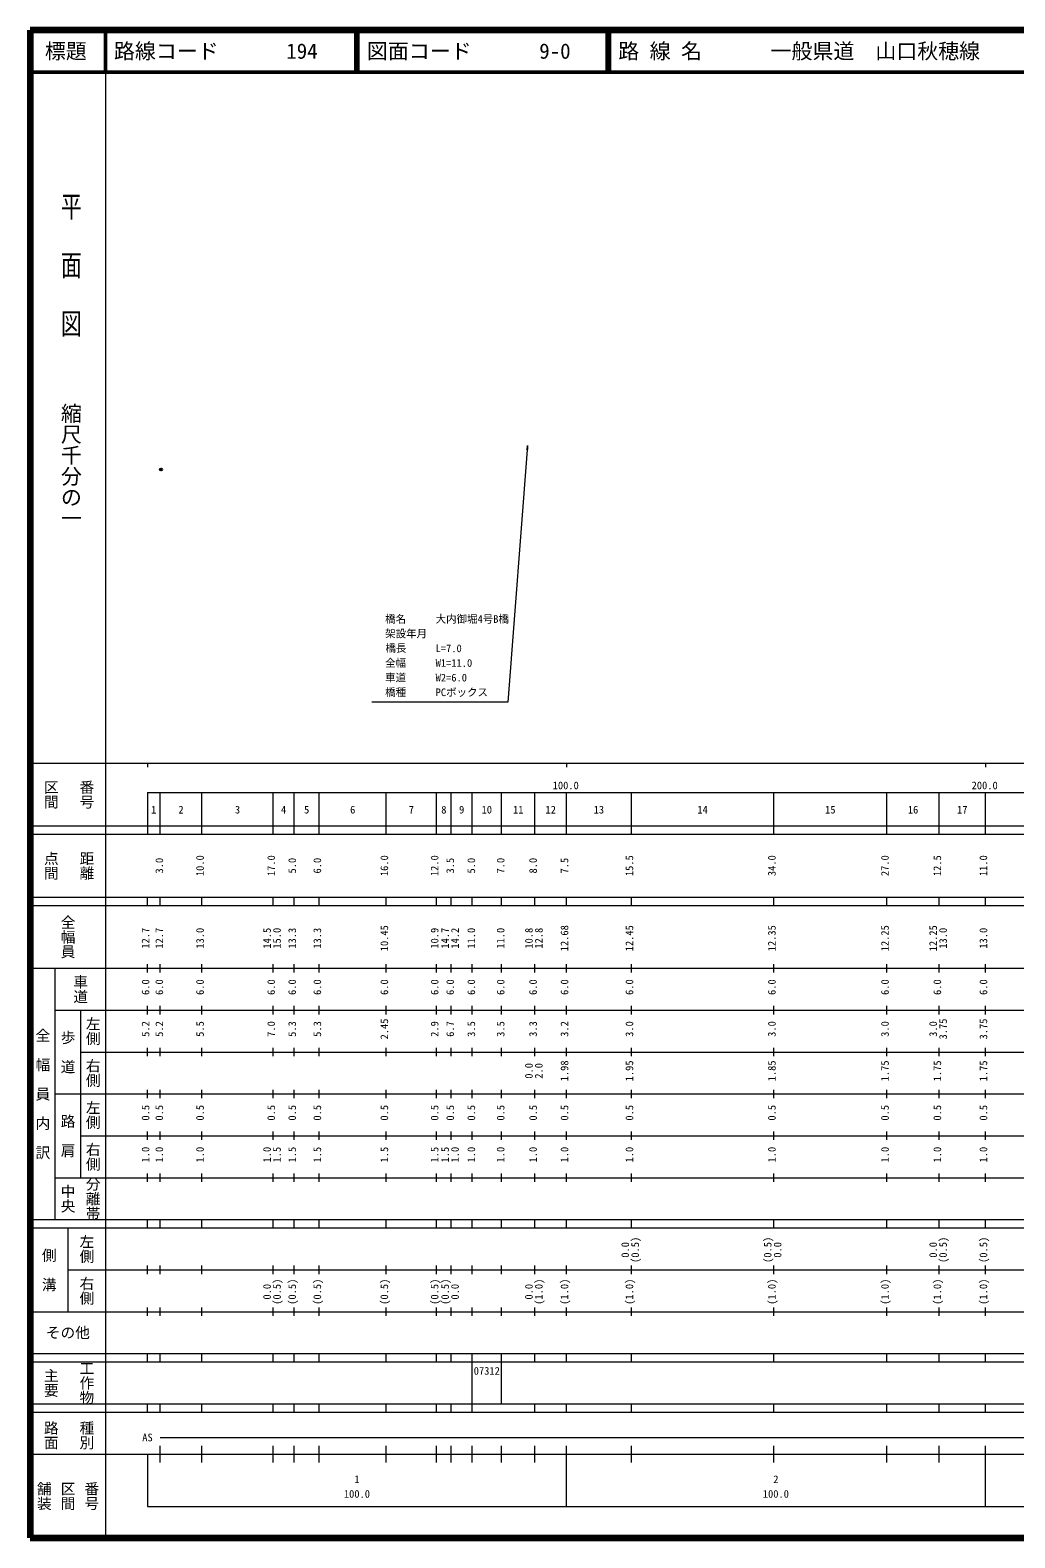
# Model space of a CAD drawing. Units: millimetres on the paper, enlarged 1000 times. Extents: x 40000 to 680000, y 20000 to 380000.
# Drawn here: x 40000 to 275042, y 20000 to 380000 of the extents above; entities that cross this region are included whole.
import ezdxf
from ezdxf.enums import TextEntityAlignment as Align

# ---------------------------------------------------------------- set-up
doc = ezdxf.new("R2010")
doc.units = ezdxf.units.MM
doc.header["$LTSCALE"] = 1000
doc.header["$PDMODE"] = 32
doc.header["$PDSIZE"] = 500
doc.layers.add('M-OTRS', color=6, linetype='Continuous')
doc.layers.add('M-TTL-TXT', color=7, linetype='Continuous')
for name, color, linetype, lineweight in [('M-STR-HTXT', 7, 'Continuous', 13), ('M-TTL', 2, 'Continuous', 140), ('M-TTL-BAND', 7, 'Continuous', 13), ('M-TTL-LINE', 7, 'Continuous', 50)]:
    doc.layers.add(name, color=color, linetype=linetype, lineweight=lineweight)
doc.styles.add('@ＭＳ ゴシック', font='')
doc.styles.add('ＭＳ ゴシック', font='')
doc.styles.get('@ＭＳ ゴシック').set_extended_font_data('@MS Gothic')
doc.styles.get('ＭＳ ゴシック').set_extended_font_data('MS Gothic')

# ---------------------------------------------------------------- blocks, each defined once
blk = doc.blocks.new('open_arrow')
at = {"color": 0, "linetype": 'Continuous', "lineweight": -2}
blk.add_lwpolyline([(7.5, 1.25), (0, 0), (7.5, -1.25)], dxfattribs=at)

msp = doc.modelspace()

# ---------------------------------------------------------------- linework, layer by layer
at = {"layer": 'M-OTRS'}
msp.add_point((71237, 275095), dxfattribs=at)
at = {"layer": 'M-STR-HTXT'}
msp.add_lwpolyline([(158719, 280854), (154000, 219506), (121594, 219506)], dxfattribs=at)
at = {"layer": 'M-TTL'}
for p, q in [((40000, 380000), (40000, 20000)), ((680000, 380000), (40000, 380000)), ((40000, 20000), (680000, 20000))]:
    msp.add_line(p, q, dxfattribs=at)
at = {"layer": 'M-TTL-BAND'}
for p, q in [((58000, 370000), (58000, 20000)), ((40000, 205000), (579000, 205000)), ((68000, 205000), (68000, 204000)), ((168000, 205000), (168000, 204000)), ((268000, 205000), (268000, 204000)), ((68000, 198000), (579000, 198000)), ((68000, 198000), (68000, 188000)), ((71000, 188000), (71000, 198000)), ((81000, 188000), (81000, 198000)), ((98000, 188000), (98000, 198000)), ((103000, 188000), (103000, 198000)), ((109000, 188000), (109000, 198000)), ((125000, 188000), (125000, 198000)), ((137000, 188000), (137000, 198000)), ((140500, 188000), (140500, 198000)), ((145500, 188000), (145500, 198000)), ((152500, 188000), (152500, 198000)), ((160500, 188000), (160500, 198000)), ((168000, 188000), (168000, 198000)), ((183500, 188000), (183500, 198000)), ((217500, 188000), (217500, 198000)), ((244500, 188000), (244500, 198000)), ((257000, 188000), (257000, 198000)), ((268000, 188000), (268000, 198000)), ((40000, 190000), (579000, 190000)), ((40000, 188000), (579000, 188000)), ((40000, 173000), (579000, 173000)), ((68000, 171000), (68000, 173000)), ((71000, 171000), (71000, 173000)), ((81000, 171000), (81000, 173000)), ((98000, 171000), (98000, 173000)), ((103000, 171000), (103000, 173000)), ((109000, 171000), (109000, 173000)), ((125000, 171000), (125000, 173000)), ((137000, 171000), (137000, 173000)), ((140500, 171000), (140500, 173000)), ((145500, 171000), (145500, 173000)), ((152500, 171000), (152500, 173000)), ((160500, 171000), (160500, 173000)), ((168000, 171000), (168000, 173000)), ((183500, 171000), (183500, 173000)), ((217500, 171000), (217500, 173000)), ((244500, 171000), (244500, 173000)), ((257000, 171000), (257000, 173000)), ((268000, 171000), (268000, 173000)), ((40000, 171000), (579000, 171000)), ((40000, 156000), (579000, 156000)), ((46000, 96000), (46000, 156000)), ((68000, 155000), (68000, 157000)), ((71000, 155000), (71000, 157000)), ((81000, 155000), (81000, 157000)), ((98000, 155000), (98000, 157000)), ((103000, 155000), (103000, 157000)), ((109000, 155000), (109000, 157000)), ((125000, 155000), (125000, 157000)), ((137000, 155000), (137000, 157000)), ((140500, 155000), (140500, 157000)), ((145500, 155000), (145500, 157000)), ((152500, 155000), (152500, 157000)), ((160500, 155000), (160500, 157000)), ((168000, 155000), (168000, 157000)), ((183500, 155000), (183500, 157000)), ((217500, 155000), (217500, 157000)), ((244500, 155000), (244500, 157000)), ((257000, 155000), (257000, 157000)), ((268000, 155000), (268000, 157000)), ((46000, 146000), (579000, 146000)), ((52000, 146000), (52000, 106000)), ((68000, 145000), (68000, 147000)), ((71000, 145000), (71000, 147000)), ((81000, 145000), (81000, 147000)), ((98000, 145000), (98000, 147000)), ((103000, 145000), (103000, 147000)), ((109000, 145000), (109000, 147000)), ((125000, 145000), (125000, 147000)), ((137000, 145000), (137000, 147000)), ((140500, 145000), (140500, 147000)), ((145500, 145000), (145500, 147000)), ((152500, 145000), (152500, 147000)), ((160500, 145000), (160500, 147000)), ((168000, 145000), (168000, 147000)), ((183500, 145000), (183500, 147000)), ((217500, 145000), (217500, 147000)), ((244500, 145000), (244500, 147000)), ((257000, 145000), (257000, 147000)), ((268000, 145000), (268000, 147000)), ((68000, 135000), (68000, 137000)), ((71000, 135000), (71000, 137000)), ((81000, 135000), (81000, 137000)), ((98000, 135000), (98000, 137000)), ((103000, 135000), (103000, 137000)), ((109000, 135000), (109000, 137000)), ((125000, 135000), (125000, 137000)), ((137000, 135000), (137000, 137000)), ((140500, 135000), (140500, 137000)), ((145500, 135000), (145500, 137000)), ((152500, 135000), (152500, 137000)), ((160500, 135000), (160500, 137000)), ((168000, 135000), (168000, 137000)), ((183500, 135000), (183500, 137000)), ((217500, 135000), (217500, 137000)), ((244500, 135000), (244500, 137000)), ((257000, 135000), (257000, 137000)), ((268000, 135000), (268000, 137000)), ((52000, 136000), (579000, 136000)), ((46000, 126000), (579000, 126000)), ((68000, 125000), (68000, 127000)), ((71000, 125000), (71000, 127000)), ((81000, 125000), (81000, 127000)), ((98000, 125000), (98000, 127000)), ((103000, 125000), (103000, 127000)), ((109000, 125000), (109000, 127000)), ((125000, 125000), (125000, 127000)), ((137000, 125000), (137000, 127000)), ((140500, 125000), (140500, 127000)), ((145500, 125000), (145500, 127000)), ((152500, 125000), (152500, 127000)), ((160500, 125000), (160500, 127000)), ((168000, 125000), (168000, 127000)), ((183500, 125000), (183500, 127000)), ((217500, 125000), (217500, 127000)), ((244500, 125000), (244500, 127000)), ((257000, 125000), (257000, 127000)), ((268000, 125000), (268000, 127000)), ((52000, 116000), (579000, 116000)), ((68000, 115000), (68000, 117000)), ((71000, 115000), (71000, 117000)), ((81000, 115000), (81000, 117000)), ((98000, 115000), (98000, 117000)), ((103000, 115000), (103000, 117000)), ((109000, 115000), (109000, 117000)), ((125000, 115000), (125000, 117000)), ((137000, 115000), (137000, 117000)), ((140500, 115000), (140500, 117000)), ((145500, 115000), (145500, 117000)), ((152500, 115000), (152500, 117000)), ((160500, 115000), (160500, 117000)), ((168000, 115000), (168000, 117000)), ((183500, 115000), (183500, 117000)), ((217500, 115000), (217500, 117000)), ((244500, 115000), (244500, 117000)), ((257000, 115000), (257000, 117000)), ((268000, 115000), (268000, 117000)), ((46000, 106000), (579000, 106000)), ((68000, 105000), (68000, 107000)), ((71000, 105000), (71000, 107000)), ((81000, 105000), (81000, 107000)), ((98000, 105000), (98000, 107000)), ((103000, 105000), (103000, 107000)), ((109000, 105000), (109000, 107000)), ((125000, 105000), (125000, 107000)), ((137000, 105000), (137000, 107000)), ((140500, 105000), (140500, 107000)), ((145500, 105000), (145500, 107000)), ((152500, 105000), (152500, 107000)), ((160500, 105000), (160500, 107000)), ((168000, 105000), (168000, 107000)), ((183500, 105000), (183500, 107000)), ((217500, 105000), (217500, 107000)), ((244500, 105000), (244500, 107000)), ((257000, 105000), (257000, 107000)), ((268000, 105000), (268000, 107000)), ((40000, 96000), (579000, 96000)), ((40000, 94000), (579000, 94000)), ((49000, 94000), (49000, 74000)), ((68000, 94000), (68000, 96000)), ((71000, 94000), (71000, 96000)), ((81000, 94000), (81000, 96000)), ((98000, 94000), (98000, 96000)), ((103000, 94000), (103000, 96000)), ((109000, 94000), (109000, 96000)), ((125000, 94000), (125000, 96000)), ((137000, 94000), (137000, 96000)), ((140500, 94000), (140500, 96000)), ((145500, 94000), (145500, 96000)), ((152500, 94000), (152500, 96000)), ((160500, 94000), (160500, 96000)), ((168000, 94000), (168000, 96000)), ((183500, 94000), (183500, 96000)), ((217500, 94000), (217500, 96000)), ((244500, 94000), (244500, 96000)), ((257000, 94000), (257000, 96000)), ((268000, 94000), (268000, 96000)), ((49000, 84000), (579000, 84000)), ((68000, 83000), (68000, 85000)), ((71000, 83000), (71000, 85000)), ((81000, 83000), (81000, 85000)), ((98000, 83000), (98000, 85000)), ((103000, 83000), (103000, 85000)), ((109000, 83000), (109000, 85000)), ((125000, 83000), (125000, 85000)), ((137000, 83000), (137000, 85000)), ((140500, 83000), (140500, 85000)), ((145500, 83000), (145500, 85000)), ((152500, 83000), (152500, 85000)), ((160500, 83000), (160500, 85000)), ((168000, 83000), (168000, 85000)), ((183500, 83000), (183500, 85000)), ((217500, 83000), (217500, 85000)), ((244500, 83000), (244500, 85000)), ((257000, 83000), (257000, 85000)), ((268000, 83000), (268000, 85000)), ((40000, 74000), (579000, 74000)), ((68000, 73000), (68000, 75000)), ((71000, 73000), (71000, 75000)), ((81000, 73000), (81000, 75000)), ((98000, 73000), (98000, 75000)), ((103000, 73000), (103000, 75000)), ((109000, 73000), (109000, 75000)), ((125000, 73000), (125000, 75000)), ((137000, 73000), (137000, 75000)), ((140500, 73000), (140500, 75000)), ((145500, 73000), (145500, 75000)), ((152500, 73000), (152500, 75000)), ((160500, 73000), (160500, 75000)), ((168000, 73000), (168000, 75000)), ((183500, 73000), (183500, 75000)), ((217500, 73000), (217500, 75000)), ((244500, 73000), (244500, 75000)), ((257000, 73000), (257000, 75000)), ((268000, 73000), (268000, 75000)), ((40000, 64000), (579000, 64000)), ((40000, 62000), (579000, 62000)), ((68000, 62000), (68000, 64000)), ((71000, 62000), (71000, 64000)), ((81000, 62000), (81000, 64000)), ((98000, 62000), (98000, 64000)), ((103000, 62000), (103000, 64000)), ((109000, 62000), (109000, 64000)), ((125000, 62000), (125000, 64000)), ((137000, 62000), (137000, 64000)), ((140500, 62000), (140500, 64000)), ((145500, 62000), (145500, 64000)), ((145500, 52000), (145500, 62000)), ((152500, 62000), (152500, 64000)), ((152500, 52000), (152500, 62000)), ((160500, 62000), (160500, 64000)), ((168000, 62000), (168000, 64000)), ((183500, 62000), (183500, 64000)), ((217500, 62000), (217500, 64000)), ((244500, 62000), (244500, 64000)), ((257000, 62000), (257000, 64000)), ((268000, 62000), (268000, 64000)), ((40000, 52000), (579000, 52000)), ((68000, 50000), (68000, 52000)), ((71000, 50000), (71000, 52000)), ((81000, 50000), (81000, 52000)), ((98000, 50000), (98000, 52000)), ((103000, 50000), (103000, 52000)), ((109000, 50000), (109000, 52000)), ((125000, 50000), (125000, 52000)), ((137000, 50000), (137000, 52000)), ((140500, 50000), (140500, 52000)), ((145500, 50000), (145500, 52000)), ((160500, 50000), (160500, 52000)), ((168000, 50000), (168000, 52000)), ((183500, 50000), (183500, 52000)), ((217500, 50000), (217500, 52000)), ((244500, 50000), (244500, 52000)), ((257000, 50000), (257000, 52000)), ((268000, 50000), (268000, 52000)), ((40000, 50000), (579000, 50000)), ((71000, 44000), (450000, 44000)), ((40000, 40000), (579000, 40000)), ((68000, 40000), (68000, 27500)), ((71000, 38000), (71000, 42000)), ((81000, 38000), (81000, 42000)), ((98000, 38000), (98000, 42000)), ((103000, 38000), (103000, 42000)), ((109000, 38000), (109000, 42000)), ((125000, 38000), (125000, 42000)), ((137000, 38000), (137000, 42000)), ((140500, 38000), (140500, 42000)), ((145500, 38000), (145500, 42000)), ((152500, 38000), (152500, 42000)), ((160500, 38000), (160500, 42000)), ((168000, 27500), (168000, 42000)), ((183500, 38000), (183500, 42000)), ((217500, 38000), (217500, 42000)), ((244500, 38000), (244500, 42000)), ((257000, 38000), (257000, 42000)), ((268000, 27500), (268000, 42000)), ((68000, 27500), (579000, 27500))]:
    msp.add_line(p, q, dxfattribs=at)
at = {"layer": 'M-TTL-LINE'}
for p, q in [((58000, 380000), (58000, 370000)), ((117750, 380000), (117750, 370000)), ((118250, 380000), (118250, 370000)), ((177750, 380000), (177750, 370000)), ((178250, 380000), (178250, 370000)), ((40000, 370000), (680000, 370000))]:
    msp.add_line(p, q, dxfattribs=at)

# ---------------------------------------------------------------- block references
at = {"layer": 'M-STR-HTXT', "xscale": 133, "yscale": 133, "rotation": 265.6}
msp.add_blockref('open_arrow', (158719, 280854), dxfattribs=at)

# ---------------------------------------------------------------- texts
at = {"layer": 'M-STR-HTXT', "style": 'ＭＳ ゴシック'}
for s, p in [('橋名', (124740, 237930)), ('大内御堀4号B橋', (136785, 237930)), ('架設年月', (124740, 234430)), ('橋長', (124808, 230982)), ('L=7.0', (136785, 230930)), ('全幅', (124740, 227430)), ('W1=11.0', (136785, 227430)), ('車道', (124740, 223930)), ('W2=6.0', (136785, 223930)), ('橋種', (124740, 220430)), ('PCボックス', (136785, 220430))]:
    msp.add_text(s, height=1833, dxfattribs=at).set_placement(p, align=Align.BOTTOM_LEFT)
at = {"layer": 'M-TTL-BAND', "style": '@ＭＳ ゴシック', "width": 1.4}
msp.add_text('平  面  図', height=3666, rotation=270, dxfattribs=at).set_placement((49777, 306475), align=Align.MIDDLE_RIGHT)
at = {"layer": 'M-TTL-BAND', "style": '@ＭＳ ゴシック'}
msp.add_text('縮尺千分の一', height=3666, rotation=270, dxfattribs=at).set_placement((49777, 261030), align=Align.MIDDLE_RIGHT)
for s, p in [('区間', (45000, 197500)), ('番号', (53500, 197500)), ('点間', (45000, 180500)), ('距離', (53500, 180500)), ('全幅員', (49000, 163500)), ('車道', (52000, 151000)), ('左側', (55000, 141000)), ('全\u3000幅\u3000員\u3000内\u3000訳', (43000, 126000)), ('歩\u3000道', (49000, 136000)), ('右側', (55000, 131000)), ('左側', (55000, 121000)), ('路\u3000肩', (49000, 116000)), ('右側', (55000, 111000)), ('分離帯', (55000, 101000)), ('中央', (49000, 101000)), ('左側', (53500, 89000)), ('側\u3000溝', (44500, 84000)), ('右側', (53500, 79000)), ('工作物', (53500, 57000)), ('主要', (45000, 57000)), ('路面', (45000, 44500)), ('種別', (53500, 44500)), ('舗装', (43333, 30000)), ('区間', (49000, 30000)), ('番号', (54667, 30000))]:
    msp.add_text(s, height=2566, rotation=270, dxfattribs=at).set_placement(p, align=Align.MIDDLE_CENTER)
at = {"layer": 'M-TTL-BAND', "style": 'ＭＳ ゴシック'}
for s, p in [('100.0', (167844, 198195)), ('200.0', (267844, 198195)), ('1', (69500, 192405)), ('2', (76000, 192405)), ('3', (89500, 192405)), ('4', (100500, 192405)), ('5', (106000, 192405)), ('6', (117000, 192405)), ('7', (131000, 192405)), ('8', (138750, 192405)), ('9', (143000, 192405)), ('10', (149000, 192405)), ('11', (156500, 192405)), ('12', (164250, 192405)), ('13', (175750, 192405)), ('14', (200500, 192405)), ('15', (231000, 192405)), ('16', (250750, 192405)), ('17', (262500, 192405)), ('07312', (149000, 58405)), ('AS', (68000, 42500)), ('1', (118000, 32523)), ('2', (218000, 32523)), ('100.0', (118000, 29033)), ('100.0', (218000, 29033))]:
    msp.add_text(s, height=1833, dxfattribs=at).set_placement(p, align=Align.BOTTOM_CENTER)
for s, p in [('3.0', (72276, 180500)), ('10.0', (82000, 180500)), ('17.0', (99000, 180500)), ('5.0', (104000, 180500)), ('6.0', (110000, 180500)), ('16.0', (126000, 180500)), ('12.0', (138000, 180500)), ('3.5', (141725, 180500)), ('5.0', (146757, 180500)), ('7.0', (153757, 180500)), ('8.0', (161500, 180500)), ('7.5', (169000, 180500)), ('15.5', (184500, 180500)), ('34.0', (218500, 180500)), ('27.0', (245500, 180500)), ('12.5', (258000, 180500)), ('11.0', (269000, 180500)), ('10.45', (126000, 163174)), ('12.68', (169000, 163174)), ('12.45', (184500, 163174)), ('12.35', (218500, 163174)), ('12.25', (245500, 163174)), ('12.25', (257000, 163174)), ('12.7', (69000, 163174)), ('12.7', (72276, 163174)), ('13.0', (82000, 163174)), ('14.5', (98000, 163174)), ('15.0', (100370, 163174)), ('13.3', (104000, 163174)), ('13.3', (110000, 163174)), ('10.9', (138000, 163174)), ('14.7', (140513, 163174)), ('14.2', (142883, 163174)), ('11.0', (146757, 163174)), ('11.0', (153757, 163174)), ('10.8', (160500, 163174)), ('12.8', (162870, 163174)), ('13.0', (259370, 163174)), ('13.0', (269000, 163174)), ('6.0', (69000, 151500)), ('6.0', (72276, 151500)), ('6.0', (82000, 151500)), ('6.0', (99000, 151500)), ('6.0', (104000, 151500)), ('6.0', (110000, 151500)), ('6.0', (126000, 151500)), ('6.0', (138000, 151500)), ('6.0', (141725, 151500)), ('6.0', (146757, 151500)), ('6.0', (153757, 151500)), ('6.0', (161500, 151500)), ('6.0', (169000, 151500)), ('6.0', (184500, 151500)), ('6.0', (218500, 151500)), ('6.0', (245500, 151500)), ('6.0', (258000, 151500)), ('6.0', (269000, 151500)), ('5.2', (69000, 141500)), ('5.2', (72276, 141500)), ('5.5', (82000, 141500)), ('7.0', (99000, 141500)), ('5.3', (104000, 141500)), ('5.3', (110000, 141500)), ('2.45', (126000, 141500)), ('2.9', (138000, 141500)), ('6.7', (141725, 141500)), ('3.5', (146757, 141500)), ('3.5', (153757, 141500)), ('3.3', (161500, 141500)), ('3.2', (169000, 141500)), ('3.0', (184500, 141500)), ('3.0', (218500, 141500)), ('3.0', (245500, 141500)), ('3.0', (257000, 141500)), ('3.75', (259370, 141500)), ('3.75', (269000, 141500)), ('0.0', (160500, 131500)), ('2.0', (162870, 131500)), ('1.98', (169000, 131500)), ('1.95', (184500, 131500)), ('1.85', (218500, 131500)), ('1.75', (245500, 131500)), ('1.75', (258000, 131500)), ('1.75', (269000, 131500)), ('0.5', (69000, 121500)), ('0.5', (72276, 121500)), ('0.5', (82000, 121500)), ('0.5', (99000, 121500)), ('0.5', (104000, 121500)), ('0.5', (110000, 121500)), ('0.5', (126000, 121500)), ('0.5', (138000, 121500)), ('0.5', (141725, 121500)), ('0.5', (146757, 121500)), ('0.5', (153757, 121500)), ('0.5', (161500, 121500)), ('0.5', (169000, 121500)), ('0.5', (184500, 121500)), ('0.5', (218500, 121500)), ('0.5', (245500, 121500)), ('0.5', (258000, 121500)), ('0.5', (269000, 121500)), ('1.0', (69000, 111500)), ('1.0', (72276, 111500)), ('1.0', (82000, 111500)), ('1.0', (98000, 111500)), ('1.5', (100370, 111500)), ('1.5', (104000, 111500)), ('1.5', (110000, 111500)), ('1.5', (126000, 111500)), ('1.5', (138000, 111500)), ('1.5', (140500, 111500)), ('1.0', (142870, 111500)), ('1.0', (146757, 111500)), ('1.0', (153757, 111500)), ('1.0', (161500, 111500)), ('1.0', (169000, 111500)), ('1.0', (184500, 111500)), ('1.0', (218500, 111500)), ('1.0', (245500, 111500)), ('1.0', (258000, 111500)), ('1.0', (269000, 111500)), ('0.0', (183500, 88764)), ('(0.5)', (185870, 88764)), ('(0.5)', (217500, 88764)), ('0.0', (219870, 88764)), ('0.0', (257000, 88764)), ('(0.5)', (259370, 88764)), ('(0.5)', (269000, 88764)), ('0.0', (98000, 78764)), ('(0.5)', (100370, 78764)), ('(0.5)', (104000, 78764)), ('(0.5)', (110000, 78764)), ('(0.5)', (126000, 78764)), ('(0.5)', (138000, 78764)), ('(0.5)', (140500, 78764)), ('0.0', (142870, 78764)), ('0.0', (160500, 78764)), ('(1.0)', (162870, 78764)), ('(1.0)', (169000, 78764)), ('(1.0)', (184500, 78764)), ('(1.0)', (218500, 78764)), ('(1.0)', (245500, 78764)), ('(1.0)', (258000, 78764)), ('(1.0)', (269000, 78764))]:
    msp.add_text(s, height=1833, rotation=90, dxfattribs=at).set_placement(p, align=Align.BOTTOM_CENTER)
msp.add_text('その他', height=2566, dxfattribs=at).set_placement((49000, 69000), align=Align.MIDDLE_CENTER)
at = {"layer": 'M-TTL-TXT', "style": 'ＭＳ ゴシック'}
msp.add_text('標題', height=3666, dxfattribs=at).set_placement((48500, 375000), align=Align.MIDDLE_CENTER)
for s, p in [('路線コード', (60000, 375000)), ('194', (101142, 375000)), ('図面コード', (120380, 375000)), ('9-0', (161521, 375000)), ('路 線 名', (180380, 375000)), ('一般県道\u3000山口秋穂線', (216734, 375000))]:
    msp.add_text(s, height=3666, dxfattribs=at).set_placement(p, align=Align.MIDDLE_LEFT)

doc.saveas('drawing.dxf')
